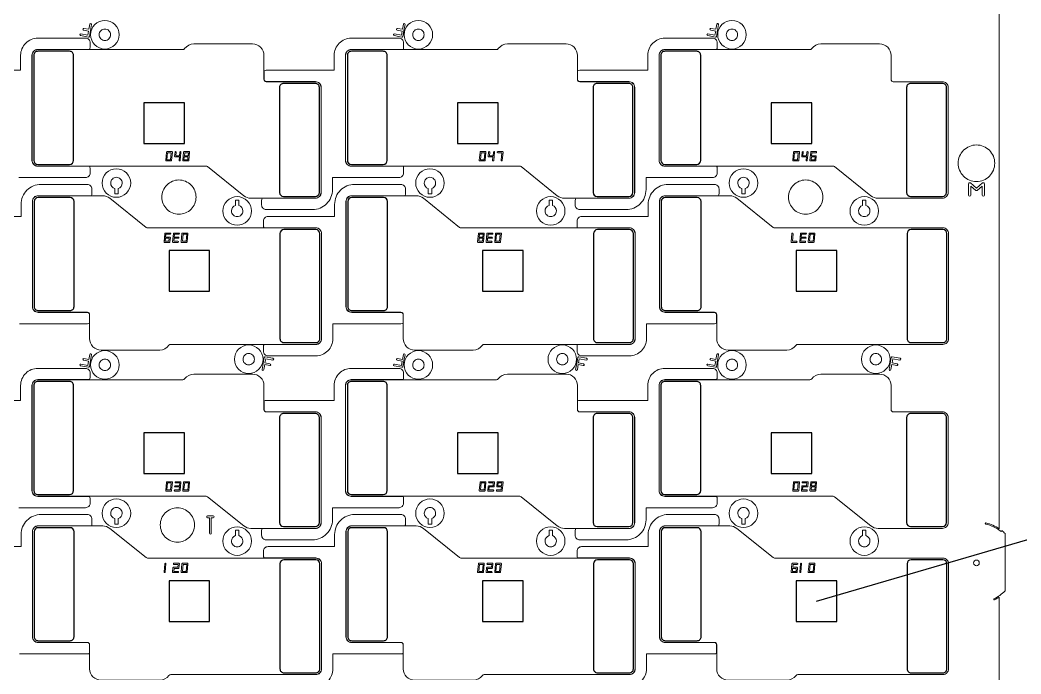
# Model space of a CAD drawing. Extents: x 2541 to 3941, y 2348 to 3338.
# Drawn here: x 3604.2 to 3691.8, y 2760.8 to 2818.1 of the extents above; entities that cross this region are included whole.
import ezdxf

# ---------------------------------------------------------------- set-up
doc = ezdxf.new("R2010")
doc.units = 0
doc.layers.get('0').update_dxf_attribs({"lineweight": 0})
doc.layers.add('barcodea-b_layer1', color=2, linetype='Continuous')
doc.layers.add('susa-b_layer0', color=1, linetype='Continuous')

msp = doc.modelspace()

# ---------------------------------------------------------------- linework, layer by layer
msp.add_line((3689.94795, 2905.9343), (3689.94795, 2773.5102))
at = {"linetype": 'Continuous'}
for points in [[(3610.4133, 2817.65563, 1), (3610.26558, 2817.68168), (3610.18804, 2817.24194), (3609.7483, 2817.31948, 1), (3609.72226, 2817.17176), (3610.162, 2817.09422), (3610.09748, 2816.72834), (3609.48654, 2816.83606, 1), (3609.4605, 2816.68834), (3610.1453, 2816.56759, 0.414237), (3610.23218, 2816.62843), (3610.32268, 2817.14169), (3610.3228, 2817.14237)], [(3612.8351, 2816.76785, 0.414215), (3611.5851, 2818.01785, 0.414215), (3610.3351, 2816.76785, 0.414215), (3611.5851, 2815.51785, 0.414215)], [(3637.8833, 2817.65563, 1), (3637.73558, 2817.68168), (3637.65804, 2817.24194), (3637.2183, 2817.31948, 1), (3637.19226, 2817.17176), (3637.632, 2817.09422), (3637.56748, 2816.72834), (3636.95654, 2816.83606, 1), (3636.9305, 2816.68834), (3637.6153, 2816.56759, 0.414237), (3637.70218, 2816.62843), (3637.79268, 2817.14169), (3637.7928, 2817.14237)], [(3640.3051, 2816.76785, 0.414215), (3639.0551, 2818.01785, 0.414215), (3637.8051, 2816.76785, 0.414215), (3639.0551, 2815.51785, 0.414215)], [(3665.3533, 2817.65563, 1), (3665.20558, 2817.68168), (3665.12804, 2817.24194), (3664.6883, 2817.31948, 1), (3664.66226, 2817.17176), (3665.102, 2817.09422), (3665.03748, 2816.72834), (3664.42654, 2816.83606, 1), (3664.4005, 2816.68834), (3665.0853, 2816.56759, 0.414237), (3665.17218, 2816.62843), (3665.26268, 2817.14169), (3665.2628, 2817.14237)], [(3667.7751, 2816.76785, 0.414215), (3666.5251, 2818.01785, 0.414215), (3665.2751, 2816.76785, 0.414215), (3666.5251, 2815.51785, 0.414215)], [(3612.0851, 2816.76785, -0.414217), (3611.5851, 2816.26785, -0.414217), (3611.0851, 2816.76785, -0.414217), (3611.5851, 2817.26785, -0.414217)], [(3639.5551, 2816.76785, -0.414217), (3639.0551, 2816.26785, -0.414217), (3638.5551, 2816.76785, -0.414217), (3639.0551, 2817.26785, -0.414217)], [(3667.0251, 2816.76785, -0.414217), (3666.5251, 2816.26785, -0.414217), (3666.0251, 2816.76785, -0.414217), (3666.5251, 2817.26785, -0.414217)], [(3630.52959, 2802.957), (3630.52959, 2812.15688, 0.414219), (3630.02947, 2812.65701), (3625.72249, 2812.65701, -0.414223), (3625.52249, 2812.85701), (3625.52249, 2814.96181, 0.414215), (3624.52249, 2815.9618), (3619.3856, 2815.9618, 0.24029), (3618.57596, 2815.5492, -0.240069), (3618.41453, 2815.46701), (3605.70948, 2815.46701, 0.414366), (3605.2096, 2814.96689), (3605.2096, 2805.76701, 0.414365), (3605.70948, 2805.26688), (3620.45901, 2805.26688, -0.170771), (3620.58422, 2805.22284), (3623.75516, 2802.6771, 0.170765), (3624.38127, 2802.45688), (3630.02947, 2802.45688, 0.414218)], [(3637.76437, 2804.66688), (3637.76437, 2805.06688, 0.124386), (3637.71636, 2805.25688), (3633.17948, 2805.25688, -0.414365), (3632.6696, 2805.76701), (3632.6696, 2814.96688, -0.414366), (3633.17948, 2815.47701), (3637.71636, 2815.47701, 0.124392), (3637.76437, 2815.66701), (3637.76437, 2816.06701, 0.414218), (3637.36437, 2816.46701), (3633.17948, 2816.46701, 0.414364), (3631.6796, 2814.96638), (3631.6796, 2813.65701), (3625.72249, 2813.65701, 0.124388), (3625.53249, 2813.60901), (3625.53249, 2812.85701, 0.414224), (3625.72249, 2812.66701), (3630.02947, 2812.66701, -0.414218), (3630.53959, 2812.15688), (3630.53959, 2802.957, -0.414217), (3630.02947, 2802.44688), (3625.3705, 2802.44688, 0.124388), (3625.32249, 2802.25688), (3625.32249, 2801.85688, 0.414218), (3625.72249, 2801.45688), (3629.77959, 2801.45688, 0.414215), (3631.52959, 2803.20688), (3631.52959, 2804.26688), (3637.36437, 2804.26688, 0.414218)], [(3657.99959, 2802.957), (3657.99959, 2812.15688, 0.414219), (3657.49947, 2812.65701), (3653.19249, 2812.65701, -0.414223), (3652.99249, 2812.85701), (3652.99249, 2814.96181, 0.414215), (3651.99249, 2815.9618), (3646.8556, 2815.9618, 0.24029), (3646.04596, 2815.5492, -0.240069), (3645.88453, 2815.46701), (3633.17948, 2815.46701, 0.414366), (3632.6796, 2814.96689), (3632.6796, 2805.76701, 0.414365), (3633.17948, 2805.26688), (3647.92901, 2805.26688, -0.170771), (3648.05422, 2805.22284), (3651.22516, 2802.6771, 0.170765), (3651.85127, 2802.45688), (3657.49947, 2802.45688, 0.414218)], [(3665.23437, 2804.66688), (3665.23437, 2805.06688, 0.124386), (3665.18636, 2805.25688), (3660.64948, 2805.25688, -0.414365), (3660.1396, 2805.76701), (3660.1396, 2814.96688, -0.414366), (3660.64948, 2815.47701), (3665.18636, 2815.47701, 0.124392), (3665.23437, 2815.66701), (3665.23437, 2816.06701, 0.414218), (3664.83437, 2816.46701), (3660.64948, 2816.46701, 0.414364), (3659.1496, 2814.96638), (3659.1496, 2813.65701), (3653.19249, 2813.65701, 0.124388), (3653.00249, 2813.60901), (3653.00249, 2812.85701, 0.414224), (3653.19249, 2812.66701), (3657.49947, 2812.66701, -0.414218), (3658.00959, 2812.15688), (3658.00959, 2802.957, -0.414217), (3657.49947, 2802.44688), (3652.8405, 2802.44688, 0.124388), (3652.79249, 2802.25688), (3652.79249, 2801.85688, 0.414218), (3653.19249, 2801.45688), (3657.24959, 2801.45688, 0.414215), (3658.99959, 2803.20688), (3658.99959, 2804.26688), (3664.83437, 2804.26688, 0.414218)], [(3685.46959, 2802.957), (3685.46959, 2812.15688, 0.414219), (3684.96947, 2812.65701), (3680.66249, 2812.65701, -0.414223), (3680.46249, 2812.85701), (3680.46249, 2814.96181, 0.414215), (3679.46249, 2815.9618), (3674.3256, 2815.9618, 0.24029), (3673.51596, 2815.5492, -0.240069), (3673.35453, 2815.46701), (3660.64948, 2815.46701, 0.414366), (3660.1496, 2814.96689), (3660.1496, 2805.76701, 0.414365), (3660.64948, 2805.26688), (3675.39901, 2805.26688, -0.170771), (3675.52422, 2805.22284), (3678.69516, 2802.6771, 0.170765), (3679.32127, 2802.45688), (3684.96947, 2802.45688, 0.414218)], [(3689.54795, 2805.51688, 0.414215), (3687.94795, 2807.11688, 0.414215), (3686.34795, 2805.51688, 0.414215), (3687.94795, 2803.91688, 0.414215)], [(3617.50475, 2806.48429, 0.443552), (3617.4548, 2806.53906), (3617.03329, 2806.53906, 0.387555), (3616.98335, 2806.49383), (3616.91447, 2805.77478, 0.443552), (3616.96442, 2805.72001), (3617.38592, 2805.72001, 0.387555), (3617.43587, 2805.76524)], [(3618.25475, 2806.48429, 1), (3618.1552, 2806.49383), (3618.1251, 2806.17953), (3617.8037, 2806.17953), (3617.83289, 2806.48429, 1), (3617.73335, 2806.49383), (3617.69891, 2806.1343, 0.443552), (3617.74886, 2806.07953), (3618.11552, 2806.07953), (3618.08633, 2805.77478, 1), (3618.18587, 2805.76524)], [(3619.00475, 2806.48429, 0.443552), (3618.9548, 2806.53906), (3618.53329, 2806.53906, 0.387555), (3618.48335, 2806.49383), (3618.41447, 2805.77478, 0.443552), (3618.46442, 2805.72001), (3618.88592, 2805.72001, 0.387555), (3618.93587, 2805.76524)], [(3644.97475, 2806.48429, 0.443552), (3644.9248, 2806.53906), (3644.50329, 2806.53906, 0.387555), (3644.45335, 2806.49383), (3644.38447, 2805.77478, 0.443552), (3644.43442, 2805.72001), (3644.85592, 2805.72001, 0.387555), (3644.90587, 2805.76524)], [(3645.72475, 2806.48429, 1), (3645.6252, 2806.49383), (3645.5951, 2806.17953), (3645.2737, 2806.17953), (3645.30289, 2806.48429, 1), (3645.20335, 2806.49383), (3645.16891, 2806.1343, 0.443552), (3645.21886, 2806.07953), (3645.58552, 2806.07953), (3645.55633, 2805.77478, 1), (3645.65587, 2805.76524)], [(3646.47475, 2806.48429, 0.443552), (3646.4248, 2806.53906), (3646.00312, 2806.53906, 1), (3646.00312, 2806.43906), (3646.36996, 2806.43906), (3646.30633, 2805.77478, 1), (3646.40587, 2805.76524)], [(3672.44475, 2806.48429, 0.443552), (3672.3948, 2806.53906), (3671.97329, 2806.53906, 0.387555), (3671.92335, 2806.49383), (3671.85447, 2805.77478, 0.443552), (3671.90442, 2805.72001), (3672.32592, 2805.72001, 0.387555), (3672.37587, 2805.76524)], [(3673.19475, 2806.48429, 1), (3673.0952, 2806.49383), (3673.0651, 2806.17953), (3672.7437, 2806.17953), (3672.77289, 2806.48429, 1), (3672.67335, 2806.49383), (3672.63891, 2806.1343, 0.443552), (3672.68886, 2806.07953), (3673.05552, 2806.07953), (3673.02633, 2805.77478, 1), (3673.12587, 2805.76524)], [(3673.91031, 2806.12477, 0.443552), (3673.86036, 2806.17953), (3673.4937, 2806.17953), (3673.51856, 2806.43906), (3673.89497, 2806.43906, 1), (3673.89497, 2806.53906), (3673.47329, 2806.53906, 0.387555), (3673.42335, 2806.49383), (3673.35447, 2805.77478, 0.443552), (3673.40442, 2805.72001), (3673.82592, 2805.72001, 0.387555), (3673.87587, 2805.76524)], [(3613.84768, 2803.783, 0.414215), (3612.59768, 2805.033, 0.414215), (3611.34768, 2803.783, 0.414215), (3612.59768, 2802.533, 0.414215)], [(3641.31768, 2803.783, 0.414215), (3640.06768, 2805.033, 0.414215), (3638.81768, 2803.783, 0.414215), (3640.06768, 2802.533, 0.414215)], [(3668.78768, 2803.783, 0.414215), (3667.53768, 2805.033, 0.414215), (3666.28768, 2803.783, 0.414215), (3667.53768, 2802.533, 0.414215)], [(3613.09768, 2803.783, -0.327542), (3612.74768, 2803.30603), (3612.74768, 2802.83185), (3612.44768, 2802.83185), (3612.44768, 2803.30603, -0.327544), (3612.09768, 2803.783, -0.414217), (3612.59768, 2804.283, -0.414217)], [(3619.57557, 2802.54955, 0.414215), (3618.07557, 2804.04955, 0.414215), (3616.57557, 2802.54955, 0.414215), (3618.07557, 2801.04955, 0.414215)], [(3637.92341, 2802.86688), (3637.92341, 2803.26688, 0.414218), (3637.52341, 2803.66688), (3633.4663, 2803.66688, 0.414215), (3631.7163, 2801.91688), (3631.7163, 2800.85688), (3625.88153, 2800.85688, 0.414218), (3625.48153, 2800.45688), (3625.48153, 2800.05688, 0.124388), (3625.52953, 2799.86688), (3630.06642, 2799.86688, -0.414365), (3630.57629, 2799.35675), (3630.57629, 2790.15688, -0.414366), (3630.06642, 2789.64675), (3625.52953, 2789.64675, 0.124388), (3625.48153, 2789.45675), (3625.48153, 2789.05675, 0.414218), (3625.88153, 2788.65675), (3630.06642, 2788.65675, 0.414364), (3631.56629, 2790.15738), (3631.56629, 2791.46675), (3637.52341, 2791.46675, 0.124386), (3637.71341, 2791.51475), (3637.71341, 2792.26675, 0.414224), (3637.52341, 2792.45675), (3633.21643, 2792.45675, -0.414218), (3632.7063, 2792.96688), (3632.7063, 2802.16676, -0.414217), (3633.21643, 2802.67688), (3637.8754, 2802.67688, 0.124392)], [(3640.56768, 2803.783, -0.327542), (3640.21768, 2803.30603), (3640.21768, 2802.83185), (3639.91768, 2802.83185), (3639.91768, 2803.30603, -0.327544), (3639.56768, 2803.783, -0.414217), (3640.06768, 2804.283, -0.414217)], [(3665.39341, 2802.86688), (3665.39341, 2803.26688, 0.414218), (3664.99341, 2803.66688), (3660.9363, 2803.66688, 0.414215), (3659.1863, 2801.91688), (3659.1863, 2800.85688), (3653.35153, 2800.85688, 0.414218), (3652.95153, 2800.45688), (3652.95153, 2800.05688, 0.124388), (3652.99953, 2799.86688), (3657.53642, 2799.86688, -0.414365), (3658.04629, 2799.35675), (3658.04629, 2790.15688, -0.414366), (3657.53642, 2789.64675), (3652.99953, 2789.64675, 0.124388), (3652.95153, 2789.45675), (3652.95153, 2789.05675, 0.414218), (3653.35153, 2788.65675), (3657.53642, 2788.65675, 0.414364), (3659.03629, 2790.15738), (3659.03629, 2791.46675), (3664.99341, 2791.46675, 0.124386), (3665.18341, 2791.51475), (3665.18341, 2792.26675, 0.414224), (3664.99341, 2792.45675), (3660.68643, 2792.45675, -0.414218), (3660.1763, 2792.96688), (3660.1763, 2802.16676, -0.414217), (3660.68643, 2802.67688), (3665.3454, 2802.67688, 0.124392)], [(3668.03768, 2803.783, -0.327542), (3667.68768, 2803.30603), (3667.68768, 2802.83185), (3667.38768, 2802.83185), (3667.38768, 2803.30603, -0.327544), (3667.03768, 2803.783, -0.414217), (3667.53768, 2804.283, -0.414217)], [(3674.48576, 2802.54955, 0.414215), (3672.98576, 2804.04955, 0.414215), (3671.48576, 2802.54955, 0.414215), (3672.98576, 2801.04955, 0.414215)], [(3630.56629, 2790.15687), (3630.56629, 2799.35675, 0.414365), (3630.06642, 2799.85688), (3615.31689, 2799.85688, -0.170771), (3615.19168, 2799.90092), (3612.02074, 2802.44666, 0.170765), (3611.39463, 2802.66688), (3605.74643, 2802.66688, 0.414218), (3605.2463, 2802.16676), (3605.2463, 2792.96688, 0.414219), (3605.74643, 2792.46675), (3610.05341, 2792.46675, -0.414223), (3610.25341, 2792.26675), (3610.25341, 2790.16195, 0.414215), (3611.2534, 2789.16196), (3616.3903, 2789.16196, 0.24029), (3617.19994, 2789.57456, -0.240069), (3617.36137, 2789.65675), (3630.06642, 2789.65675, 0.414366)], [(3624.42822, 2801.34076, 0.414215), (3623.17822, 2802.59076, 0.414215), (3621.92822, 2801.34076, 0.414215), (3623.17822, 2800.09076, 0.414215)], [(3623.67822, 2801.34076, -0.414217), (3623.17822, 2800.84076, -0.414217), (3622.67822, 2801.34076, -0.327542), (3623.02822, 2801.81773), (3623.02822, 2802.29191), (3623.32822, 2802.29191), (3623.32822, 2801.81773, -0.327544)], [(3658.03629, 2790.15687), (3658.03629, 2799.35675, 0.414365), (3657.53642, 2799.85688), (3642.78689, 2799.85688, -0.170771), (3642.66168, 2799.90092), (3639.49074, 2802.44666, 0.170765), (3638.86463, 2802.66688), (3633.21643, 2802.66688, 0.414218), (3632.7163, 2802.16676), (3632.7163, 2792.96688, 0.414219), (3633.21643, 2792.46675), (3637.52341, 2792.46675, -0.414223), (3637.72341, 2792.26675), (3637.72341, 2790.16195, 0.414215), (3638.7234, 2789.16196), (3643.8603, 2789.16196, 0.24029), (3644.66994, 2789.57456, -0.240069), (3644.83137, 2789.65675), (3657.53642, 2789.65675, 0.414366)], [(3651.89822, 2801.34076, 0.414215), (3650.64822, 2802.59076, 0.414215), (3649.39822, 2801.34076, 0.414215), (3650.64822, 2800.09076, 0.414215)], [(3651.14822, 2801.34076, -0.414217), (3650.64822, 2800.84076, -0.414217), (3650.14822, 2801.34076, -0.327542), (3650.49822, 2801.81773), (3650.49822, 2802.29191), (3650.79822, 2802.29191), (3650.79822, 2801.81773, -0.327544)], [(3685.50629, 2790.15687), (3685.50629, 2799.35675, 0.414365), (3685.00642, 2799.85688), (3670.25689, 2799.85688, -0.170771), (3670.13168, 2799.90092), (3666.96074, 2802.44666, 0.170765), (3666.33463, 2802.66688), (3660.68643, 2802.66688, 0.414218), (3660.1863, 2802.16676), (3660.1863, 2792.96688, 0.414219), (3660.68643, 2792.46675), (3664.99341, 2792.46675, -0.414223), (3665.19341, 2792.26675), (3665.19341, 2790.16195, 0.414215), (3666.1934, 2789.16196), (3671.3303, 2789.16196, 0.24029), (3672.13994, 2789.57456, -0.240069), (3672.30137, 2789.65675), (3685.00642, 2789.65675, 0.414366)], [(3679.36822, 2801.34076, 0.414215), (3678.11822, 2802.59076, 0.414215), (3676.86822, 2801.34076, 0.414215), (3678.11822, 2800.09076, 0.414215)], [(3678.61822, 2801.34076, -0.414217), (3678.11822, 2800.84076, -0.414217), (3677.61822, 2801.34076, -0.327542), (3677.96822, 2801.81773), (3677.96822, 2802.29191), (3678.26822, 2802.29191), (3678.26822, 2801.81773, -0.327544)], [(3617.32699, 2798.98946, 0.443552), (3617.27704, 2799.04423), (3616.91038, 2799.04423), (3616.93524, 2799.30375), (3617.31165, 2799.30375, 1), (3617.31165, 2799.40375), (3616.88997, 2799.40375, 0.387555), (3616.84003, 2799.35852), (3616.77115, 2798.63947, 0.443552), (3616.8211, 2798.5847), (3617.2426, 2798.5847, 0.387555), (3617.29255, 2798.62993)], [(3618.06165, 2799.30375, 1), (3618.06165, 2799.40375), (3617.63997, 2799.40375, 0.387555), (3617.59003, 2799.35852), (3617.52115, 2798.63947, 0.443552), (3617.5711, 2798.5847), (3617.99278, 2798.5847, 1), (3617.99278, 2798.6847), (3617.62594, 2798.6847), (3617.6508, 2798.94423), (3618.02722, 2798.94423, 1), (3618.02722, 2799.04423), (3617.66038, 2799.04423), (3617.68524, 2799.30375)], [(3618.86142, 2799.34898, 0.443552), (3618.81148, 2799.40375), (3618.38997, 2799.40375, 0.387555), (3618.34003, 2799.35852), (3618.27115, 2798.63947, 0.443552), (3618.3211, 2798.5847), (3618.7426, 2798.5847, 0.387555), (3618.79255, 2798.62993)], [(3644.83142, 2799.34898, 0.443552), (3644.78148, 2799.40375), (3644.35997, 2799.40375, 0.387555), (3644.31003, 2799.35852), (3644.24115, 2798.63947, 0.443552), (3644.2911, 2798.5847), (3644.7126, 2798.5847, 0.387555), (3644.76255, 2798.62993)], [(3645.53165, 2799.30375, 1), (3645.53165, 2799.40375), (3645.10997, 2799.40375, 0.387555), (3645.06003, 2799.35852), (3644.99115, 2798.63947, 0.443552), (3645.0411, 2798.5847), (3645.46278, 2798.5847, 1), (3645.46278, 2798.6847), (3645.09594, 2798.6847), (3645.1208, 2798.94423), (3645.49722, 2798.94423, 1), (3645.49722, 2799.04423), (3645.13038, 2799.04423), (3645.15524, 2799.30375)], [(3646.33142, 2799.34898, 0.443552), (3646.28148, 2799.40375), (3645.85997, 2799.40375, 0.387555), (3645.81003, 2799.35852), (3645.74115, 2798.63947, 0.443552), (3645.7911, 2798.5847), (3646.2126, 2798.5847, 0.387555), (3646.26255, 2798.62993)], [(3672.18278, 2798.5847, 1), (3672.18278, 2798.6847), (3671.81594, 2798.6847), (3671.87957, 2799.34898, 1), (3671.78003, 2799.35852), (3671.71115, 2798.63947, 0.443552), (3671.7611, 2798.5847)], [(3673.00165, 2799.30375, 1), (3673.00165, 2799.40375), (3672.57997, 2799.40375, 0.387555), (3672.53003, 2799.35852), (3672.46115, 2798.63947, 0.443552), (3672.5111, 2798.5847), (3672.93278, 2798.5847, 1), (3672.93278, 2798.6847), (3672.56594, 2798.6847), (3672.5908, 2798.94423), (3672.96722, 2798.94423, 1), (3672.96722, 2799.04423), (3672.60038, 2799.04423), (3672.62524, 2799.30375)], [(3673.80142, 2799.34898, 0.443552), (3673.75148, 2799.40375), (3673.32997, 2799.40375, 0.387555), (3673.28003, 2799.35852), (3673.21115, 2798.63947, 0.443552), (3673.2611, 2798.5847), (3673.6826, 2798.5847, 0.387555), (3673.73255, 2798.62993)], [(3625.4408, 2788.35591, 0.414215), (3624.1908, 2789.60591, 0.414215), (3622.9408, 2788.35591, 0.414215), (3624.1908, 2787.10591, 0.414215)], [(3652.9108, 2788.35591, 0.414215), (3651.6608, 2789.60591, 0.414215), (3650.4108, 2788.35591, 0.414215), (3651.6608, 2787.10591, 0.414215)], [(3680.3808, 2788.35591, 0.414215), (3679.1308, 2789.60591, 0.414215), (3677.8808, 2788.35591, 0.414215), (3679.1308, 2787.10591, 0.414215)], [(3610.4133, 2788.74563, 1), (3610.26558, 2788.77168), (3610.18804, 2788.33194), (3609.7483, 2788.40948, 1), (3609.72226, 2788.26176), (3610.162, 2788.18422), (3610.09748, 2787.81834), (3609.48654, 2787.92606, 1), (3609.4605, 2787.77834), (3610.1453, 2787.65759, 0.414237), (3610.23218, 2787.71843), (3610.32268, 2788.23169), (3610.3228, 2788.23237)], [(3612.8351, 2787.85785, 0.414215), (3611.5851, 2789.10785, 0.414215), (3610.3351, 2787.85785, 0.414215), (3611.5851, 2786.60785, 0.414215)], [(3624.6908, 2788.35591, -0.414217), (3624.1908, 2787.85591, -0.414217), (3623.6908, 2788.35591, -0.414217), (3624.1908, 2788.85591, -0.414217)], [(3637.8833, 2788.74563, 1), (3637.73558, 2788.77168), (3637.65804, 2788.33194), (3637.2183, 2788.40948, 1), (3637.19226, 2788.26176), (3637.632, 2788.18422), (3637.56748, 2787.81834), (3636.95654, 2787.92606, 1), (3636.9305, 2787.77834), (3637.6153, 2787.65759, 0.414237), (3637.70218, 2787.71843), (3637.79268, 2788.23169), (3637.7928, 2788.23237)], [(3640.3051, 2787.85785, 0.414215), (3639.0551, 2789.10785, 0.414215), (3637.8051, 2787.85785, 0.414215), (3639.0551, 2786.60785, 0.414215)], [(3652.1608, 2788.35591, -0.414217), (3651.6608, 2787.85591, -0.414217), (3651.1608, 2788.35591, -0.414217), (3651.6608, 2788.85591, -0.414217)], [(3665.3533, 2788.74563, 1), (3665.20558, 2788.77168), (3665.12804, 2788.33194), (3664.6883, 2788.40948, 1), (3664.66226, 2788.26176), (3665.102, 2788.18422), (3665.03748, 2787.81834), (3664.42654, 2787.92606, 1), (3664.4005, 2787.77834), (3665.0853, 2787.65759, 0.414237), (3665.17218, 2787.71843), (3665.26268, 2788.23169), (3665.2628, 2788.23237)], [(3667.7751, 2787.85785, 0.414215), (3666.5251, 2789.10785, 0.414215), (3665.2751, 2787.85785, 0.414215), (3666.5251, 2786.60785, 0.414215)], [(3679.6308, 2788.35591, -0.414217), (3679.1308, 2787.85591, -0.414217), (3678.6308, 2788.35591, -0.414217), (3679.1308, 2788.85591, -0.414217)], [(3612.0851, 2787.85785, -0.414217), (3611.5851, 2787.35785, -0.414217), (3611.0851, 2787.85785, -0.414217), (3611.5851, 2788.35785, -0.414217)], [(3626.3154, 2788.43542), (3625.6306, 2788.55617, 0.414237), (3625.54372, 2788.49533), (3625.45322, 2787.98207), (3625.4531, 2787.98139), (3625.3626, 2787.46813, 1), (3625.51032, 2787.44208), (3625.58785, 2787.88182), (3626.02759, 2787.80428, 1), (3626.05364, 2787.952), (3625.6139, 2788.02954), (3625.67842, 2788.39542), (3626.28936, 2788.2877, 1)], [(3639.5551, 2787.85785, -0.414217), (3639.0551, 2787.35785, -0.414217), (3638.5551, 2787.85785, -0.414217), (3639.0551, 2788.35785, -0.414217)], [(3653.7854, 2788.43542), (3653.1006, 2788.55617, 0.414237), (3653.01372, 2788.49533), (3652.92322, 2787.98207), (3652.9231, 2787.98139), (3652.8326, 2787.46813, 1), (3652.98032, 2787.44208), (3653.05785, 2787.88182), (3653.49759, 2787.80428, 1), (3653.52364, 2787.952), (3653.0839, 2788.02954), (3653.14842, 2788.39542), (3653.75936, 2788.2877, 1)], [(3667.0251, 2787.85785, -0.414217), (3666.5251, 2787.35785, -0.414217), (3666.0251, 2787.85785, -0.414217), (3666.5251, 2788.35785, -0.414217)], [(3681.2554, 2788.43542), (3680.5706, 2788.55617, 0.414237), (3680.48372, 2788.49533), (3680.39322, 2787.98207), (3680.3931, 2787.98139), (3680.3026, 2787.46813, 1), (3680.45032, 2787.44208), (3680.52785, 2787.88182), (3680.96759, 2787.80428, 1), (3680.99364, 2787.952), (3680.5539, 2788.02954), (3680.61842, 2788.39542), (3681.22936, 2788.2877, 1)], [(3630.52959, 2774.047), (3630.52959, 2783.24688, 0.414219), (3630.02947, 2783.74701), (3625.72249, 2783.74701, -0.414223), (3625.52249, 2783.94701), (3625.52249, 2786.05181, 0.414215), (3624.52249, 2787.0518), (3619.3856, 2787.0518, 0.24029), (3618.57596, 2786.6392, -0.240069), (3618.41453, 2786.55701), (3605.70948, 2786.55701, 0.414366), (3605.2096, 2786.05689), (3605.2096, 2776.85701, 0.414365), (3605.70948, 2776.35688), (3620.45901, 2776.35688, -0.170771), (3620.58422, 2776.31284), (3623.75516, 2773.7671, 0.170765), (3624.38127, 2773.54688), (3630.02947, 2773.54688, 0.414218)], [(3637.76437, 2775.75688), (3637.76437, 2776.15688, 0.124386), (3637.71636, 2776.34688), (3633.17948, 2776.34688, -0.414365), (3632.6696, 2776.85701), (3632.6696, 2786.05688, -0.414366), (3633.17948, 2786.56701), (3637.71636, 2786.56701, 0.124392), (3637.76437, 2786.75701), (3637.76437, 2787.15701, 0.414218), (3637.36437, 2787.55701), (3633.17948, 2787.55701, 0.414364), (3631.6796, 2786.05638), (3631.6796, 2784.74701), (3625.72249, 2784.74701, 0.124388), (3625.53249, 2784.69901), (3625.53249, 2783.94701, 0.414224), (3625.72249, 2783.75701), (3630.02947, 2783.75701, -0.414218), (3630.53959, 2783.24688), (3630.53959, 2774.047, -0.414217), (3630.02947, 2773.53688), (3625.3705, 2773.53688, 0.124388), (3625.32249, 2773.34688), (3625.32249, 2772.94688, 0.414218), (3625.72249, 2772.54688), (3629.77959, 2772.54688, 0.414215), (3631.52959, 2774.29688), (3631.52959, 2775.35688), (3637.36437, 2775.35688, 0.414218)], [(3657.99959, 2774.047), (3657.99959, 2783.24688, 0.414219), (3657.49947, 2783.74701), (3653.19249, 2783.74701, -0.414223), (3652.99249, 2783.94701), (3652.99249, 2786.05181, 0.414215), (3651.99249, 2787.0518), (3646.8556, 2787.0518, 0.24029), (3646.04596, 2786.6392, -0.240069), (3645.88453, 2786.55701), (3633.17948, 2786.55701, 0.414366), (3632.6796, 2786.05689), (3632.6796, 2776.85701, 0.414365), (3633.17948, 2776.35688), (3647.92901, 2776.35688, -0.170771), (3648.05422, 2776.31284), (3651.22516, 2773.7671, 0.170765), (3651.85127, 2773.54688), (3657.49947, 2773.54688, 0.414218)], [(3665.23437, 2775.75688), (3665.23437, 2776.15688, 0.124386), (3665.18636, 2776.34688), (3660.64948, 2776.34688, -0.414365), (3660.1396, 2776.85701), (3660.1396, 2786.05688, -0.414366), (3660.64948, 2786.56701), (3665.18636, 2786.56701, 0.124392), (3665.23437, 2786.75701), (3665.23437, 2787.15701, 0.414218), (3664.83437, 2787.55701), (3660.64948, 2787.55701, 0.414364), (3659.1496, 2786.05638), (3659.1496, 2784.74701), (3653.19249, 2784.74701, 0.124388), (3653.00249, 2784.69901), (3653.00249, 2783.94701, 0.414224), (3653.19249, 2783.75701), (3657.49947, 2783.75701, -0.414218), (3658.00959, 2783.24688), (3658.00959, 2774.047, -0.414217), (3657.49947, 2773.53688), (3652.8405, 2773.53688, 0.124388), (3652.79249, 2773.34688), (3652.79249, 2772.94688, 0.414218), (3653.19249, 2772.54688), (3657.24959, 2772.54688, 0.414215), (3658.99959, 2774.29688), (3658.99959, 2775.35688), (3664.83437, 2775.35688, 0.414218)], [(3685.46959, 2774.047), (3685.46959, 2783.24688, 0.414219), (3684.96947, 2783.74701), (3680.66249, 2783.74701, -0.414223), (3680.46249, 2783.94701), (3680.46249, 2786.05181, 0.414215), (3679.46249, 2787.0518), (3674.3256, 2787.0518, 0.24029), (3673.51596, 2786.6392, -0.240069), (3673.35453, 2786.55701), (3660.64948, 2786.55701, 0.414366), (3660.1496, 2786.05689), (3660.1496, 2776.85701, 0.414365), (3660.64948, 2776.35688), (3675.39901, 2776.35688, -0.170771), (3675.52422, 2776.31284), (3678.69516, 2773.7671, 0.170765), (3679.32127, 2773.54688), (3684.96947, 2773.54688, 0.414218)], [(3617.50475, 2777.57429, 0.443552), (3617.4548, 2777.62906), (3617.03329, 2777.62906, 0.387555), (3616.98335, 2777.58383), (3616.91447, 2776.86478, 0.443552), (3616.96442, 2776.81001), (3617.38592, 2776.81001, 0.387555), (3617.43587, 2776.85524)], [(3618.25475, 2777.57429, 0.443552), (3618.2048, 2777.62906), (3617.78312, 2777.62906, 1), (3617.78312, 2777.52906), (3618.14996, 2777.52906), (3618.1251, 2777.26953), (3617.74868, 2777.26953, 1), (3617.74868, 2777.16953), (3618.11552, 2777.16953), (3618.09066, 2776.91001), (3617.71425, 2776.91001, 1), (3617.71425, 2776.81001), (3618.13592, 2776.81001, 0.387555), (3618.18587, 2776.85524)], [(3619.00475, 2777.57429, 0.443552), (3618.9548, 2777.62906), (3618.53329, 2777.62906, 0.387555), (3618.48335, 2777.58383), (3618.41447, 2776.86478, 0.443552), (3618.46442, 2776.81001), (3618.88592, 2776.81001, 0.387555), (3618.93587, 2776.85524)], [(3644.97475, 2777.57429, 0.443552), (3644.9248, 2777.62906), (3644.50329, 2777.62906, 0.387555), (3644.45335, 2777.58383), (3644.38447, 2776.86478, 0.443552), (3644.43442, 2776.81001), (3644.85592, 2776.81001, 0.387555), (3644.90587, 2776.85524)], [(3645.72475, 2777.57429, 0.443552), (3645.6748, 2777.62906), (3645.25312, 2777.62906, 1), (3645.25312, 2777.52906), (3645.61996, 2777.52906), (3645.5951, 2777.26953), (3645.21886, 2777.26953, 0.387555), (3645.16891, 2777.2243), (3645.13447, 2776.86478, 0.443552), (3645.18442, 2776.81001), (3645.6061, 2776.81001, 1), (3645.6061, 2776.91001), (3645.23926, 2776.91001), (3645.26412, 2777.16953), (3645.64036, 2777.16953, 0.387555), (3645.69031, 2777.21477)], [(3646.47475, 2777.57429, 0.443552), (3646.4248, 2777.62906), (3646.00329, 2777.62906, 0.387555), (3645.95335, 2777.58383), (3645.91891, 2777.2243, 0.443552), (3645.96886, 2777.16953), (3646.33552, 2777.16953), (3646.31066, 2776.91001), (3645.93425, 2776.91001, 1), (3645.93425, 2776.81001), (3646.35592, 2776.81001, 0.387555), (3646.40587, 2776.85524)], [(3672.44475, 2777.57429, 0.443552), (3672.3948, 2777.62906), (3671.97329, 2777.62906, 0.387555), (3671.92335, 2777.58383), (3671.85447, 2776.86478, 0.443552), (3671.90442, 2776.81001), (3672.32592, 2776.81001, 0.387555), (3672.37587, 2776.85524)], [(3673.19475, 2777.57429, 0.443552), (3673.1448, 2777.62906), (3672.72312, 2777.62906, 1), (3672.72312, 2777.52906), (3673.08996, 2777.52906), (3673.0651, 2777.26953), (3672.68886, 2777.26953, 0.387555), (3672.63891, 2777.2243), (3672.60447, 2776.86478, 0.443552), (3672.65442, 2776.81001), (3673.0761, 2776.81001, 1), (3673.0761, 2776.91001), (3672.70926, 2776.91001), (3672.73412, 2777.16953), (3673.11036, 2777.16953, 0.387555), (3673.16031, 2777.21477)], [(3673.94475, 2777.57429, 0.443552), (3673.8948, 2777.62906), (3673.47329, 2777.62906, 0.387555), (3673.42335, 2777.58383), (3673.35447, 2776.86478, 0.443552), (3673.40442, 2776.81001), (3673.82592, 2776.81001, 0.387555), (3673.87587, 2776.85524)], [(3613.84768, 2774.873, 0.414215), (3612.59768, 2776.123, 0.414215), (3611.34768, 2774.873, 0.414215), (3612.59768, 2773.623, 0.414215)], [(3641.31768, 2774.873, 0.414215), (3640.06768, 2776.123, 0.414215), (3638.81768, 2774.873, 0.414215), (3640.06768, 2773.623, 0.414215)], [(3668.78768, 2774.873, 0.414215), (3667.53768, 2776.123, 0.414215), (3666.28768, 2774.873, 0.414215), (3667.53768, 2773.623, 0.414215)], [(3613.09768, 2774.873, -0.327542), (3612.74768, 2774.39603), (3612.74768, 2773.92185), (3612.44768, 2773.92185), (3612.44768, 2774.39603, -0.327544), (3612.09768, 2774.873, -0.414217), (3612.59768, 2775.373, -0.414217)], [(3619.44304, 2773.84248, 0.414215), (3617.94304, 2775.34248, 0.414215), (3616.44304, 2773.84248, 0.414215), (3617.94304, 2772.34248, 0.414215)], [(3640.56768, 2774.873, -0.327542), (3640.21768, 2774.39603), (3640.21768, 2773.92185), (3639.91768, 2773.92185), (3639.91768, 2774.39603, -0.327544), (3639.56768, 2774.873, -0.414217), (3640.06768, 2775.373, -0.414217)], [(3668.03768, 2774.873, -0.327542), (3667.68768, 2774.39603), (3667.68768, 2773.92185), (3667.38768, 2773.92185), (3667.38768, 2774.39603, -0.327544), (3667.03768, 2774.873, -0.414217), (3667.53768, 2775.373, -0.414217)], [(3621.08206, 2774.4824, 1), (3621.08206, 2774.6324), (3620.83371, 2774.6324), (3620.58537, 2774.6324, 1), (3620.58537, 2774.4824), (3620.75871, 2774.4824), (3620.75871, 2773.117, 1), (3620.90871, 2773.117), (3620.90871, 2774.4824)], [(3630.56629, 2761.24687), (3630.56629, 2770.44675, 0.414365), (3630.06642, 2770.94688), (3615.31689, 2770.94688, -0.170771), (3615.19168, 2770.99092), (3612.02074, 2773.53666, 0.170765), (3611.39463, 2773.75688), (3605.74643, 2773.75688, 0.414218), (3605.2463, 2773.25676), (3605.2463, 2764.05688, 0.414219), (3605.74643, 2763.55675), (3610.05341, 2763.55675, -0.414223), (3610.25341, 2763.35675), (3610.25341, 2761.25195, 0.414215), (3611.2534, 2760.25196), (3616.3903, 2760.25196, 0.24029), (3617.19994, 2760.66456, -0.240069), (3617.36137, 2760.74675), (3630.06642, 2760.74675, 0.414366)], [(3624.42822, 2772.43076, 0.414215), (3623.17822, 2773.68076, 0.414215), (3621.92822, 2772.43076, 0.414215), (3623.17822, 2771.18076, 0.414215)], [(3623.67822, 2772.43076, -0.414217), (3623.17822, 2771.93076, -0.414217), (3622.67822, 2772.43076, -0.327542), (3623.02822, 2772.90773), (3623.02822, 2773.38191), (3623.32822, 2773.38191), (3623.32822, 2772.90773, -0.327544)], [(3658.03629, 2761.24687), (3658.03629, 2770.44675, 0.414365), (3657.53642, 2770.94688), (3642.78689, 2770.94688, -0.170771), (3642.66168, 2770.99092), (3639.49074, 2773.53666, 0.170765), (3638.86463, 2773.75688), (3633.21643, 2773.75688, 0.414218), (3632.7163, 2773.25676), (3632.7163, 2764.05688, 0.414219), (3633.21643, 2763.55675), (3637.52341, 2763.55675, -0.414223), (3637.72341, 2763.35675), (3637.72341, 2761.25195, 0.414215), (3638.7234, 2760.25196), (3643.8603, 2760.25196, 0.24029), (3644.66994, 2760.66456, -0.240069), (3644.83137, 2760.74675), (3657.53642, 2760.74675, 0.414366)], [(3651.89822, 2772.43076, 0.414215), (3650.64822, 2773.68076, 0.414215), (3649.39822, 2772.43076, 0.414215), (3650.64822, 2771.18076, 0.414215)], [(3651.14822, 2772.43076, -0.414217), (3650.64822, 2771.93076, -0.414217), (3650.14822, 2772.43076, -0.327542), (3650.49822, 2772.90773), (3650.49822, 2773.38191), (3650.79822, 2773.38191), (3650.79822, 2772.90773, -0.327544)], [(3685.50629, 2761.24687), (3685.50629, 2770.44675, 0.414365), (3685.00642, 2770.94688), (3670.25689, 2770.94688, -0.170771), (3670.13168, 2770.99092), (3666.96074, 2773.53666, 0.170765), (3666.33463, 2773.75688), (3660.68643, 2773.75688, 0.414218), (3660.1863, 2773.25676), (3660.1863, 2764.05688, 0.414219), (3660.68643, 2763.55675), (3664.99341, 2763.55675, -0.414223), (3665.19341, 2763.35675), (3665.19341, 2761.25195, 0.414215), (3666.1934, 2760.25196), (3671.3303, 2760.25196, 0.24029), (3672.13994, 2760.66456, -0.240069), (3672.30137, 2760.74675), (3685.00642, 2760.74675, 0.414366)], [(3679.36822, 2772.43076, 0.414215), (3678.11822, 2773.68076, 0.414215), (3676.86822, 2772.43076, 0.414215), (3678.11822, 2771.18076, 0.414215)], [(3678.61822, 2772.43076, -0.414217), (3678.11822, 2771.93076, -0.414217), (3677.61822, 2772.43076, -0.327542), (3677.96822, 2772.90773), (3677.96822, 2773.38191), (3678.26822, 2773.38191), (3678.26822, 2772.90773, -0.327544)], [(3616.93957, 2770.43898, 1), (3616.84003, 2770.44852), (3616.80559, 2770.08899), (3616.77115, 2769.72947, 1), (3616.8707, 2769.71993), (3616.90513, 2770.07946)], [(3618.11142, 2770.43898, 0.443552), (3618.06148, 2770.49375), (3617.6398, 2770.49375, 1), (3617.6398, 2770.39375), (3618.00663, 2770.39375), (3617.98178, 2770.13423), (3617.60554, 2770.13423, 0.387555), (3617.55559, 2770.08899), (3617.52115, 2769.72947, 0.443552), (3617.5711, 2769.6747), (3617.99278, 2769.6747, 1), (3617.99278, 2769.7747), (3617.62594, 2769.7747), (3617.6508, 2770.03423), (3618.02704, 2770.03423, 0.387555), (3618.07699, 2770.07946)], [(3618.86142, 2770.43898, 0.443552), (3618.81148, 2770.49375), (3618.38997, 2770.49375, 0.387555), (3618.34003, 2770.44852), (3618.27115, 2769.72947, 0.443552), (3618.3211, 2769.6747), (3618.7426, 2769.6747, 0.387555), (3618.79255, 2769.71993)], [(3644.83142, 2770.43898, 0.443552), (3644.78148, 2770.49375), (3644.35997, 2770.49375, 0.387555), (3644.31003, 2770.44852), (3644.24115, 2769.72947, 0.443552), (3644.2911, 2769.6747), (3644.7126, 2769.6747, 0.387555), (3644.76255, 2769.71993)], [(3645.58142, 2770.43898, 0.443552), (3645.53148, 2770.49375), (3645.1098, 2770.49375, 1), (3645.1098, 2770.39375), (3645.47663, 2770.39375), (3645.45178, 2770.13423), (3645.07554, 2770.13423, 0.387555), (3645.02559, 2770.08899), (3644.99115, 2769.72947, 0.443552), (3645.0411, 2769.6747), (3645.46278, 2769.6747, 1), (3645.46278, 2769.7747), (3645.09594, 2769.7747), (3645.1208, 2770.03423), (3645.49704, 2770.03423, 0.387555), (3645.54699, 2770.07946)], [(3646.33142, 2770.43898, 0.443552), (3646.28148, 2770.49375), (3645.85997, 2770.49375, 0.387555), (3645.81003, 2770.44852), (3645.74115, 2769.72947, 0.443552), (3645.7911, 2769.6747), (3646.2126, 2769.6747, 0.387555), (3646.26255, 2769.71993)], [(3672.26699, 2770.07946, 0.443552), (3672.21704, 2770.13423), (3671.85038, 2770.13423), (3671.87524, 2770.39375), (3672.25165, 2770.39375, 1), (3672.25165, 2770.49375), (3671.82997, 2770.49375, 0.387555), (3671.78003, 2770.44852), (3671.71115, 2769.72947, 0.443552), (3671.7611, 2769.6747), (3672.1826, 2769.6747, 0.387555), (3672.23255, 2769.71993)], [(3672.62957, 2770.43898, 1), (3672.53003, 2770.44852), (3672.49559, 2770.08899), (3672.46115, 2769.72947, 1), (3672.5607, 2769.71993), (3672.59513, 2770.07946)], [(3673.80142, 2770.43898, 0.443552), (3673.75148, 2770.49375), (3673.32997, 2770.49375, 0.387555), (3673.28003, 2770.44852), (3673.21115, 2769.72947, 0.443552), (3673.2611, 2769.6747), (3673.6826, 2769.6747, 0.387555), (3673.73255, 2769.71993)], [(3688.19795, 2770.51688, 0.414222), (3687.94795, 2770.76688, 0.414222), (3687.69795, 2770.51688, 0.414222), (3687.94795, 2770.26688, 0.414222)]]:
    msp.add_lwpolyline(points, format="xyb", close=True, dxfattribs=at)
for points in [[(3604.05959, 2804.26688), (3609.89437, 2804.26688, 0.414218), (3610.29437, 2804.66688), (3610.29437, 2805.06688, 0.124386), (3610.24636, 2805.25688), (3605.70948, 2805.25688, -0.414365), (3605.1996, 2805.76701), (3605.1996, 2814.96688, -0.414366), (3605.70948, 2815.47701), (3610.24636, 2815.47701, 0.124392), (3610.29437, 2815.66701), (3610.29437, 2816.06701, 0.414218), (3609.89437, 2816.46701), (3605.70948, 2816.46701, 0.414364), (3604.2096, 2814.96638), (3604.2096, 2813.65701), (3598.25249, 2813.65701, 0.124388)], [(3604.09629, 2791.46675), (3610.05341, 2791.46675, 0.124386), (3610.24341, 2791.51475), (3610.24341, 2792.26675, 0.414224), (3610.05341, 2792.45675), (3605.74643, 2792.45675, -0.414218), (3605.2363, 2792.96688), (3605.2363, 2802.16676, -0.414217), (3605.74643, 2802.67688), (3610.4054, 2802.67688, 0.124392), (3610.45341, 2802.86688), (3610.45341, 2803.26688, 0.414218), (3610.05341, 2803.66688), (3605.9963, 2803.66688, 0.414215), (3604.2463, 2801.91688), (3604.2463, 2800.85688), (3598.41153, 2800.85688, 0.414218)], [(3688.64637, 2802.72137), (3688.64637, 2803.71475, 0.63678), (3688.48216, 2803.79141), (3687.95035, 2803.34823), (3687.41853, 2803.79141, 0.63678), (3687.25432, 2803.71475), (3687.25432, 2802.72137, 1), (3687.45432, 2802.72137), (3687.45432, 2803.50124)], [(3687.45432, 2803.50124), (3687.88633, 2803.14123, 0.362064), (3688.01436, 2803.14123), (3688.44637, 2803.50124)], [(3688.44637, 2803.50124), (3688.44637, 2802.72137, 1), (3688.64637, 2802.72137)], [(3604.05959, 2775.35688), (3609.89437, 2775.35688, 0.414218), (3610.29437, 2775.75688), (3610.29437, 2776.15688, 0.124386), (3610.24636, 2776.34688), (3605.70948, 2776.34688, -0.414365), (3605.1996, 2776.85701), (3605.1996, 2786.05688, -0.414366), (3605.70948, 2786.56701), (3610.24636, 2786.56701, 0.124392), (3610.29437, 2786.75701), (3610.29437, 2787.15701, 0.414218), (3609.89437, 2787.55701), (3605.70948, 2787.55701, 0.414364), (3604.2096, 2786.05638), (3604.2096, 2784.74701), (3598.25249, 2784.74701, 0.124388)], [(3604.09629, 2762.55675), (3610.05341, 2762.55675, 0.124386), (3610.24341, 2762.60475), (3610.24341, 2763.35675, 0.414224), (3610.05341, 2763.54675), (3605.74643, 2763.54675, -0.414218), (3605.2363, 2764.05688), (3605.2363, 2773.25676, -0.414217), (3605.74643, 2773.76688), (3610.4054, 2773.76688, 0.124392), (3610.45341, 2773.95688), (3610.45341, 2774.35688, 0.414218), (3610.05341, 2774.75688), (3605.9963, 2774.75688, 0.414215), (3604.2463, 2773.00688), (3604.2463, 2771.94688), (3598.41153, 2771.94688, 0.414218)], [(3630.06642, 2759.74675, 0.414364), (3631.56629, 2761.24738), (3631.56629, 2762.55675), (3637.52341, 2762.55675, 0.124386), (3637.71341, 2762.60475), (3637.71341, 2763.35675, 0.414224), (3637.52341, 2763.54675), (3633.21643, 2763.54675, -0.414218), (3632.7063, 2764.05688), (3632.7063, 2773.25676, -0.414217), (3633.21643, 2773.76688), (3637.8754, 2773.76688, 0.124392), (3637.92341, 2773.95688), (3637.92341, 2774.35688, 0.414218), (3637.52341, 2774.75688), (3633.4663, 2774.75688, 0.414215), (3631.7163, 2773.00688), (3631.7163, 2771.94688), (3625.88153, 2771.94688, 0.414218), (3625.48153, 2771.54688), (3625.48153, 2771.14688, 0.124388), (3625.52953, 2770.95688), (3630.06642, 2770.95688, -0.414365), (3630.57629, 2770.44675), (3630.57629, 2761.24688, -0.414366), (3630.06642, 2760.73675)], [(3657.53642, 2759.74675, 0.414364), (3659.03629, 2761.24738), (3659.03629, 2762.55675), (3664.99341, 2762.55675, 0.124386), (3665.18341, 2762.60475), (3665.18341, 2763.35675, 0.414224), (3664.99341, 2763.54675), (3660.68643, 2763.54675, -0.414218), (3660.1763, 2764.05688), (3660.1763, 2773.25676, -0.414217), (3660.68643, 2773.76688), (3665.3454, 2773.76688, 0.124392), (3665.39341, 2773.95688), (3665.39341, 2774.35688, 0.414218), (3664.99341, 2774.75688), (3660.9363, 2774.75688, 0.414215), (3659.1863, 2773.00688), (3659.1863, 2771.94688), (3653.35153, 2771.94688, 0.414218), (3652.95153, 2771.54688), (3652.95153, 2771.14688, 0.124388), (3652.99953, 2770.95688), (3657.53642, 2770.95688, -0.414365), (3658.04629, 2770.44675), (3658.04629, 2761.24688, -0.414366), (3657.53642, 2760.73675)], [(3689.94795, 2773.5102, 0.089115), (3688.78098, 2774.01917, 1), (3688.75784, 2773.92188, -0.10603), (3690.08292, 2773.2903, 0.79536), (3690.15821, 2773.35215, -0.026722), (3690.44795, 2773.10029), (3690.44795, 2768.06739)], [(3690.44795, 2768.06739, -0.084762), (3689.49352, 2767.37662, 1), (3689.53768, 2767.2869, 0.032932), (3689.94795, 2767.52356)], [(3689.94795, 2767.52356), (3689.94795, 2722.01688, 0.414214), (3687.94795, 2720.01688, 0.169418), (3688.38191, 2718.77288, 0.117594), (3687.8439, 2718.01688), (3566.44795, 2718.01688), (3566.44795, 2725.41688), (3559.44795, 2725.41688), (3559.44795, 2718.01688), (3438.052, 2718.01688, 0.117594), (3437.51399, 2718.77288, 0.169419), (3437.94795, 2720.01688, 0.414214), (3435.94795, 2722.01688), (3435.94795, 2757.52957, -0.044792), (3435.44795, 2757.93347), (3435.44795, 2762.98924, 0.207733), (3435.48506, 2763.00367, -0.10603), (3436.72143, 2763.79493, 1), (3436.68639, 2763.88859, 0.057817), (3435.94795, 2763.5102)]]:
    msp.add_lwpolyline(points, format="xyb", dxfattribs=at)
for points in [[(3617.39996, 2806.43906), (3617.37076, 2806.1343), (3617.34066, 2805.82001), (3617.01926, 2805.82001), (3617.04845, 2806.12477), (3617.07856, 2806.43906)], [(3618.89996, 2806.43906), (3618.8751, 2806.17953), (3618.5537, 2806.17953), (3618.57856, 2806.43906)], [(3644.86996, 2806.43906), (3644.84076, 2806.1343), (3644.81066, 2805.82001), (3644.48926, 2805.82001), (3644.51845, 2806.12477), (3644.54856, 2806.43906)], [(3672.33996, 2806.43906), (3672.31076, 2806.1343), (3672.28066, 2805.82001), (3671.95926, 2805.82001), (3671.98845, 2806.12477), (3672.01856, 2806.43906)], [(3618.86552, 2806.07953), (3618.84066, 2805.82001), (3618.51926, 2805.82001), (3618.54412, 2806.07953)], [(3673.80552, 2806.07953), (3673.78066, 2805.82001), (3673.45926, 2805.82001), (3673.48412, 2806.07953)], [(3618.75663, 2799.30375), (3618.72744, 2798.99899), (3618.69734, 2798.6847), (3618.37594, 2798.6847), (3618.40513, 2798.98946), (3618.43524, 2799.30375)], [(3644.72663, 2799.30375), (3644.70178, 2799.04423), (3644.38038, 2799.04423), (3644.40524, 2799.30375)], [(3646.22663, 2799.30375), (3646.19744, 2798.99899), (3646.16734, 2798.6847), (3645.84594, 2798.6847), (3645.87513, 2798.98946), (3645.90524, 2799.30375)], [(3673.69663, 2799.30375), (3673.66744, 2798.99899), (3673.63734, 2798.6847), (3673.31594, 2798.6847), (3673.34513, 2798.98946), (3673.37524, 2799.30375)], [(3617.2222, 2798.94423), (3617.19734, 2798.6847), (3616.87594, 2798.6847), (3616.9008, 2798.94423)], [(3644.6922, 2798.94423), (3644.66734, 2798.6847), (3644.34594, 2798.6847), (3644.3708, 2798.94423)], [(3617.39996, 2777.52906), (3617.37076, 2777.2243), (3617.34066, 2776.91001), (3617.01926, 2776.91001), (3617.04845, 2777.21477), (3617.07856, 2777.52906)], [(3618.89996, 2777.52906), (3618.87076, 2777.2243), (3618.84066, 2776.91001), (3618.51926, 2776.91001), (3618.54845, 2777.21477), (3618.57856, 2777.52906)], [(3644.86996, 2777.52906), (3644.84076, 2777.2243), (3644.81066, 2776.91001), (3644.48926, 2776.91001), (3644.51845, 2777.21477), (3644.54856, 2777.52906)], [(3646.36996, 2777.52906), (3646.3451, 2777.26953), (3646.0237, 2777.26953), (3646.04856, 2777.52906)], [(3672.33996, 2777.52906), (3672.31076, 2777.2243), (3672.28066, 2776.91001), (3671.95926, 2776.91001), (3671.98845, 2777.21477), (3672.01856, 2777.52906)], [(3673.83996, 2777.52906), (3673.8151, 2777.26953), (3673.4937, 2777.26953), (3673.51856, 2777.52906)], [(3673.80552, 2777.16953), (3673.78066, 2776.91001), (3673.45926, 2776.91001), (3673.48412, 2777.16953)], [(3618.75663, 2770.39375), (3618.72744, 2770.08899), (3618.69734, 2769.7747), (3618.37594, 2769.7747), (3618.40513, 2770.07946), (3618.43524, 2770.39375)], [(3644.72663, 2770.39375), (3644.69744, 2770.08899), (3644.66734, 2769.7747), (3644.34594, 2769.7747), (3644.37513, 2770.07946), (3644.40524, 2770.39375)], [(3646.22663, 2770.39375), (3646.19744, 2770.08899), (3646.16734, 2769.7747), (3645.84594, 2769.7747), (3645.87513, 2770.07946), (3645.90524, 2770.39375)], [(3673.69663, 2770.39375), (3673.66744, 2770.08899), (3673.63734, 2769.7747), (3673.31594, 2769.7747), (3673.34513, 2770.07946), (3673.37524, 2770.39375)], [(3672.1622, 2770.03423), (3672.13734, 2769.7747), (3671.81594, 2769.7747), (3671.8408, 2770.03423)]]:
    msp.add_lwpolyline(points, close=True, dxfattribs=at)
at = {"layer": 'barcodea-b_layer1', "color": 2, "linetype": 'Continuous'}
msp.add_line((3673.92389, 2767.17828), (3706.03256, 2776.51793), dxfattribs=at)
at = {"layer": 'barcodea-b_layer1', "linetype": 'Continuous'}
for points in [[(3618.57, 2807.25748), (3618.57, 2810.81348), (3615.014, 2810.81348), (3615.014, 2807.25748)], [(3646.04, 2807.25748), (3646.04, 2810.81348), (3642.484, 2810.81348), (3642.484, 2807.25748)], [(3673.51, 2807.25748), (3673.51, 2810.81348), (3669.954, 2810.81348), (3669.954, 2807.25748)], [(3620.76189, 2794.31028), (3620.76189, 2797.86628), (3617.20589, 2797.86628), (3617.20589, 2794.31028)], [(3648.23189, 2794.31028), (3648.23189, 2797.86628), (3644.67589, 2797.86628), (3644.67589, 2794.31028)], [(3675.70189, 2794.31028), (3675.70189, 2797.86628), (3672.14589, 2797.86628), (3672.14589, 2794.31028)], [(3618.57, 2778.34748), (3618.57, 2781.90348), (3615.014, 2781.90348), (3615.014, 2778.34748)], [(3646.04, 2778.34748), (3646.04, 2781.90348), (3642.484, 2781.90348), (3642.484, 2778.34748)], [(3673.51, 2778.34748), (3673.51, 2781.90348), (3669.954, 2781.90348), (3669.954, 2778.34748)], [(3620.76189, 2765.40028), (3620.76189, 2768.95628), (3617.20589, 2768.95628), (3617.20589, 2765.40028)], [(3648.23189, 2765.40028), (3648.23189, 2768.95628), (3644.67589, 2768.95628), (3644.67589, 2765.40028)], [(3675.70189, 2765.40028), (3675.70189, 2768.95628), (3672.14589, 2768.95628), (3672.14589, 2765.40028)]]:
    msp.add_lwpolyline(points, close=True, dxfattribs=at)
at = {"layer": 'susa-b_layer0', "linetype": 'Continuous'}
for points in [[(3608.84955, 2805.76701), (3608.84955, 2814.96714, 0.414221), (3608.49954, 2815.31715), (3605.70958, 2815.31715, 0.414218), (3605.35959, 2814.96714), (3605.35959, 2805.76726, 0.414197), (3605.70958, 2805.41725), (3608.49954, 2805.41725, 0.414007)], [(3636.31955, 2805.76701), (3636.31955, 2814.96714, 0.414221), (3635.96954, 2815.31715), (3633.17958, 2815.31715, 0.414218), (3632.82959, 2814.96714), (3632.82959, 2805.76726, 0.414197), (3633.17958, 2805.41725), (3635.96954, 2805.41725, 0.414007)], [(3663.78955, 2805.76701), (3663.78955, 2814.96714, 0.414221), (3663.43954, 2815.31715), (3660.64958, 2815.31715, 0.414218), (3660.29959, 2814.96714), (3660.29959, 2805.76726, 0.414197), (3660.64958, 2805.41725), (3663.43954, 2805.41725, 0.414007)], [(3630.37948, 2802.957), (3630.37948, 2812.15714, 0.414221), (3630.02947, 2812.50715), (3627.23951, 2812.50715, 0.414218), (3626.88952, 2812.15714), (3626.88952, 2802.95726, 0.414197), (3627.23951, 2802.60725), (3630.02947, 2802.60725, 0.414007)], [(3657.84948, 2802.957), (3657.84948, 2812.15714, 0.414221), (3657.49947, 2812.50715), (3654.70951, 2812.50715, 0.414218), (3654.35952, 2812.15714), (3654.35952, 2802.95726, 0.414197), (3654.70951, 2802.60725), (3657.49947, 2802.60725, 0.414007)], [(3685.31948, 2802.957), (3685.31948, 2812.15714, 0.414221), (3684.96947, 2812.50715), (3682.17951, 2812.50715, 0.414218), (3681.82952, 2812.15714), (3681.82952, 2802.95726, 0.414197), (3682.17951, 2802.60725), (3684.96947, 2802.60725, 0.414007)], [(3608.88638, 2792.96662), (3608.88638, 2802.1665, 0.414197), (3608.53639, 2802.51651), (3605.74643, 2802.51651, 0.414007), (3605.39642, 2802.16676), (3605.39642, 2792.96662, 0.414221), (3605.74643, 2792.61661), (3608.53639, 2792.61661, 0.414218)], [(3636.35638, 2792.96662), (3636.35638, 2802.1665, 0.414197), (3636.00639, 2802.51651), (3633.21643, 2802.51651, 0.414007), (3632.86642, 2802.16676), (3632.86642, 2792.96662, 0.414221), (3633.21643, 2792.61661), (3636.00639, 2792.61661, 0.414218)], [(3663.82638, 2792.96662), (3663.82638, 2802.1665, 0.414197), (3663.47639, 2802.51651), (3660.68643, 2802.51651, 0.414007), (3660.33642, 2802.16676), (3660.33642, 2792.96662, 0.414221), (3660.68643, 2792.61661), (3663.47639, 2792.61661, 0.414218)], [(3630.41631, 2790.15662), (3630.41631, 2799.3565, 0.414197), (3630.06632, 2799.70651), (3627.27636, 2799.70651, 0.414007), (3626.92635, 2799.35675), (3626.92635, 2790.15662, 0.414221), (3627.27636, 2789.80661), (3630.06632, 2789.80661, 0.414218)], [(3657.88631, 2790.15662), (3657.88631, 2799.3565, 0.414197), (3657.53632, 2799.70651), (3654.74636, 2799.70651, 0.414007), (3654.39635, 2799.35675), (3654.39635, 2790.15662, 0.414221), (3654.74636, 2789.80661), (3657.53632, 2789.80661, 0.414218)], [(3685.35631, 2790.15662), (3685.35631, 2799.3565, 0.414197), (3685.00632, 2799.70651), (3682.21636, 2799.70651, 0.414007), (3681.86635, 2799.35675), (3681.86635, 2790.15662, 0.414221), (3682.21636, 2789.80661), (3685.00632, 2789.80661, 0.414218)], [(3608.84955, 2776.85701), (3608.84955, 2786.05714, 0.414221), (3608.49954, 2786.40715), (3605.70958, 2786.40715, 0.414218), (3605.35959, 2786.05714), (3605.35959, 2776.85726, 0.414197), (3605.70958, 2776.50725), (3608.49954, 2776.50725, 0.414007)], [(3636.31955, 2776.85701), (3636.31955, 2786.05714, 0.414221), (3635.96954, 2786.40715), (3633.17958, 2786.40715, 0.414218), (3632.82959, 2786.05714), (3632.82959, 2776.85726, 0.414197), (3633.17958, 2776.50725), (3635.96954, 2776.50725, 0.414007)], [(3663.78955, 2776.85701), (3663.78955, 2786.05714, 0.414221), (3663.43954, 2786.40715), (3660.64958, 2786.40715, 0.414218), (3660.29959, 2786.05714), (3660.29959, 2776.85726, 0.414197), (3660.64958, 2776.50725), (3663.43954, 2776.50725, 0.414007)], [(3630.37948, 2774.047), (3630.37948, 2783.24714, 0.414221), (3630.02947, 2783.59715), (3627.23951, 2783.59715, 0.414218), (3626.88952, 2783.24714), (3626.88952, 2774.04726, 0.414197), (3627.23951, 2773.69725), (3630.02947, 2773.69725, 0.414007)], [(3657.84948, 2774.047), (3657.84948, 2783.24714, 0.414221), (3657.49947, 2783.59715), (3654.70951, 2783.59715, 0.414218), (3654.35952, 2783.24714), (3654.35952, 2774.04726, 0.414197), (3654.70951, 2773.69725), (3657.49947, 2773.69725, 0.414007)], [(3685.31948, 2774.047), (3685.31948, 2783.24714, 0.414221), (3684.96947, 2783.59715), (3682.17951, 2783.59715, 0.414218), (3681.82952, 2783.24714), (3681.82952, 2774.04726, 0.414197), (3682.17951, 2773.69725), (3684.96947, 2773.69725, 0.414007)], [(3608.88638, 2764.05662), (3608.88638, 2773.2565, 0.414197), (3608.53639, 2773.60651), (3605.74643, 2773.60651, 0.414007), (3605.39642, 2773.25676), (3605.39642, 2764.05662, 0.414221), (3605.74643, 2763.70661), (3608.53639, 2763.70661, 0.414218)], [(3636.35638, 2764.05662), (3636.35638, 2773.2565, 0.414197), (3636.00639, 2773.60651), (3633.21643, 2773.60651, 0.414007), (3632.86642, 2773.25676), (3632.86642, 2764.05662, 0.414221), (3633.21643, 2763.70661), (3636.00639, 2763.70661, 0.414218)], [(3663.82638, 2764.05662), (3663.82638, 2773.2565, 0.414197), (3663.47639, 2773.60651), (3660.68643, 2773.60651, 0.414007), (3660.33642, 2773.25676), (3660.33642, 2764.05662, 0.414221), (3660.68643, 2763.70661), (3663.47639, 2763.70661, 0.414218)], [(3630.41631, 2761.24662), (3630.41631, 2770.4465, 0.414197), (3630.06632, 2770.79651), (3627.27636, 2770.79651, 0.414007), (3626.92635, 2770.44675), (3626.92635, 2761.24662, 0.414221), (3627.27636, 2760.89661), (3630.06632, 2760.89661, 0.414218)], [(3657.88631, 2761.24662), (3657.88631, 2770.4465, 0.414197), (3657.53632, 2770.79651), (3654.74636, 2770.79651, 0.414007), (3654.39635, 2770.44675), (3654.39635, 2761.24662, 0.414221), (3654.74636, 2760.89661), (3657.53632, 2760.89661, 0.414218)], [(3685.35631, 2761.24662), (3685.35631, 2770.4465, 0.414197), (3685.00632, 2770.79651), (3682.21636, 2770.79651, 0.414007), (3681.86635, 2770.44675), (3681.86635, 2761.24662, 0.414221), (3682.21636, 2760.89661), (3685.00632, 2760.89661, 0.414218)]]:
    msp.add_lwpolyline(points, format="xyb", close=True, dxfattribs=at)

doc.saveas('drawing.dxf')
